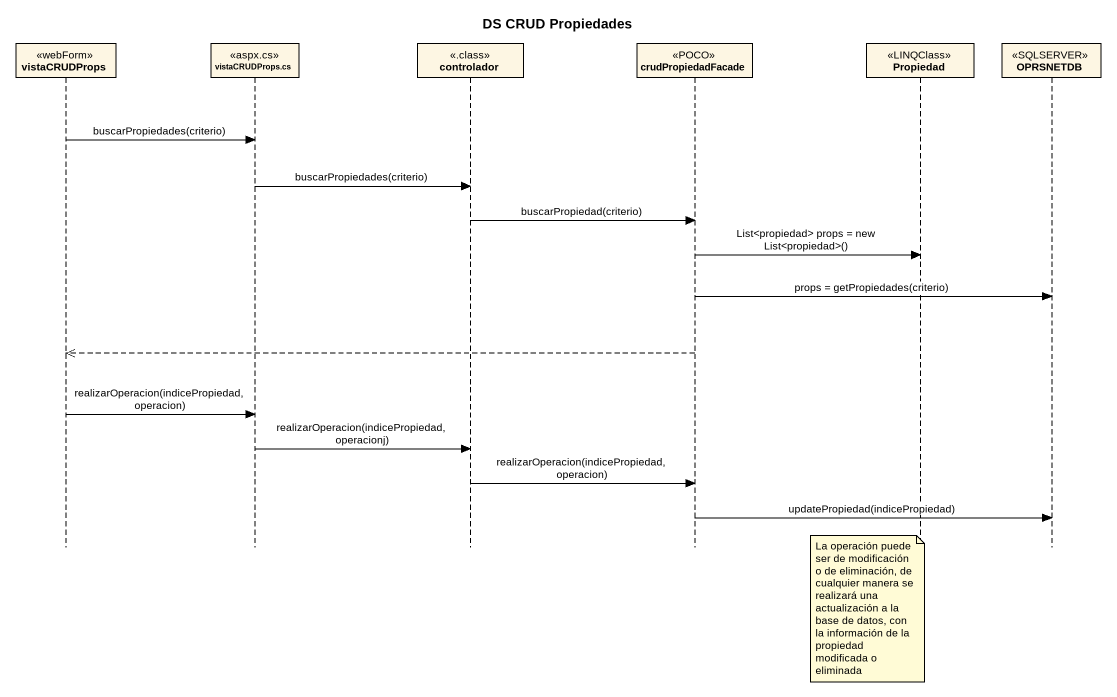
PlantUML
@startuml
title DS CRUD Propiedades
hide footbox
participant vistaCRUDProps <<webForm>>
participant "vistaCRUDProps.cs" as vistaCRUDProps_cs <<aspx.cs>>
participant controlador <<.class>>
participant crudPropiedadFacade <<POCO>>
participant Propiedad <<LINQClass>>
participant OPRSNETDB <<SQLSERVER>>

vistaCRUDProps -> vistaCRUDProps_cs : buscarPropiedades(criterio)
vistaCRUDProps_cs -> controlador : buscarPropiedades(criterio)
controlador -> crudPropiedadFacade : buscarPropiedad(criterio)
crudPropiedadFacade -> Propiedad : List<propiedad> props = new List<propiedad>()
crudPropiedadFacade -> OPRSNETDB : props = getPropiedades(criterio)
crudPropiedadFacade -->> vistaCRUDProps
vistaCRUDProps -> vistaCRUDProps_cs : realizarOperacion(indicePropiedad, operacion)
vistaCRUDProps_cs -> controlador : realizarOperacion(indicePropiedad, operacionj)
controlador -> crudPropiedadFacade : realizarOperacion(indicePropiedad, operacion)
crudPropiedadFacade -> OPRSNETDB : updatePropiedad(indicePropiedad)
note over Propiedad : La operación puede ser de modificación o de eliminación, de cualquier manera se realizará una actualización a la base de datos, con la información de la propiedad modificada o eliminada
@enduml
